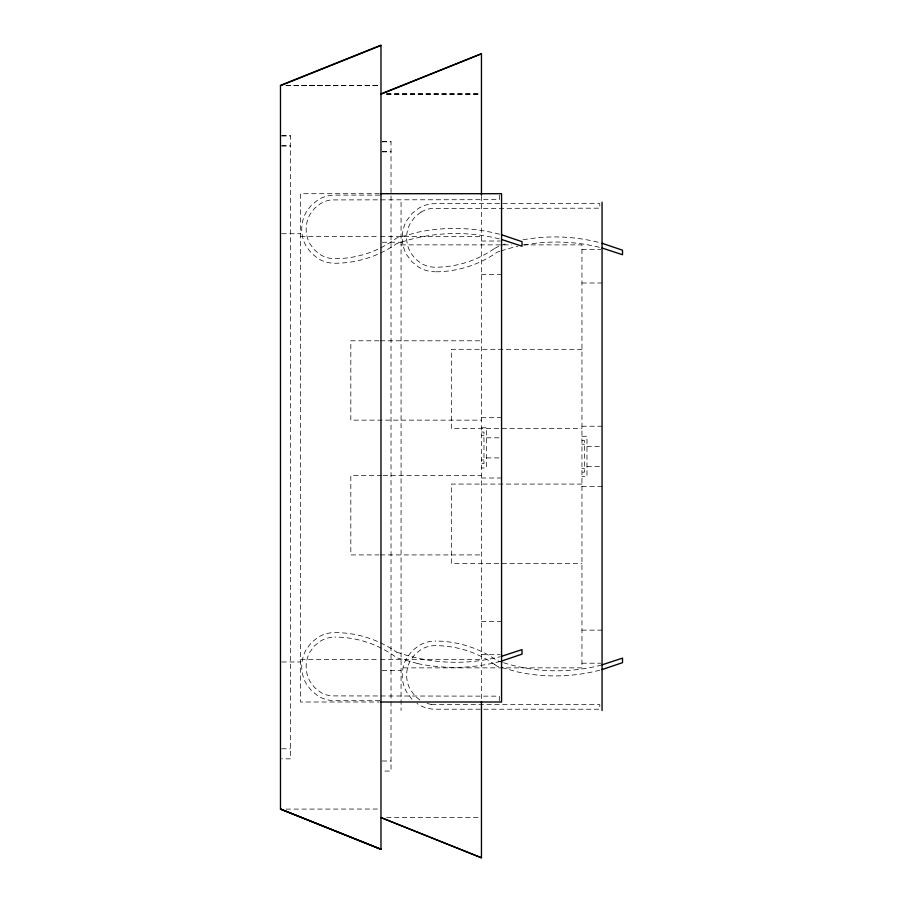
<?xml version="1.0" encoding="UTF-8"?>
<svg xmlns="http://www.w3.org/2000/svg" width="903" height="903" viewBox="0 0 903 903"><rect width="100%" height="100%" fill="white"/><g stroke="black" fill="none" stroke-linecap="round" stroke-linejoin="round"><path stroke-width="0.68" stroke-dasharray="4.51 3.39" d="M494.72 248.393L499.765 245.751M420.956 212.149L415.019 216.833L410.47 222.951A30.239 30.239 0 0 0 410.481 252.456L415.019 258.574L420.956 263.258A28.061 28.061 0 0 0 435.336 267.22A103.698 103.698 0 0 0 494.697 248.359M499.754 251.35L497.203 252.151A108.078 108.078 0 0 1 435.269 271.814M501.03 250.944L507.43 248.912A178.501 178.501 0 0 1 517.791 246.271M501.041 245.356L507.452 243.392M286.07 85.379L379.576 85.379M286.07 85.514L379.576 85.514M286.07 85.683L379.576 85.683M386.552 93.901L480.069 93.901M386.552 94.025L480.069 94.025M386.552 94.194L480.069 94.194M281.736 135.755L290.529 135.755L290.529 758.847L281.736 758.847M281.736 135.924L290.529 135.924M382.229 141.568L391.022 141.568L391.022 771.06L382.229 771.06M382.229 141.827L391.022 141.827M281.736 145.801L290.529 145.801M281.736 145.97L290.529 145.97M382.229 151.614L391.022 151.614M382.229 151.885L391.022 151.885M379.283 193.705L300.586 193.705L300.586 702.003L379.283 702.003M379.779 195.116L334.776 195.116A32.294 32.294 0 0 0 318.262 199.687L311.411 205.094L306.162 212.149A34.912 34.912 0 0 0 306.173 246.214L311.411 253.269L318.262 258.687A32.294 32.294 0 0 0 334.776 263.258A108.078 108.078 0 0 0 396.688 243.607L406.937 240.401A178.501 178.501 0 0 1 500.352 239.148M281.826 233.719L300.586 233.719M300.586 236.372L379.102 236.372M380.502 236.372L481.457 236.372M481.457 241.022L500.217 241.022M382.319 242.241L401.067 242.241M401.067 244.882L511.843 244.882M523.063 244.882L581.95 244.882L581.95 667.859L401.067 667.859M581.95 249.533L600.709 249.533M481.457 274.489L501.56 274.489M581.95 283.011L602.053 283.011M378.921 340.792L350.827 340.792L350.827 420.143L481.457 420.143M380.321 340.792L481.457 340.792M581.95 349.303L451.319 349.303L451.319 428.665L581.95 428.665M481.457 417.705L501.56 417.705M581.95 426.227L602.053 426.227M481.457 427.751L486.491 427.751L486.491 467.946L481.457 467.946M481.457 432.04L483.974 432.04L483.974 463.657L481.457 463.657M481.457 435.72L483.974 435.72M581.95 436.273L586.973 436.273L586.973 476.468L581.95 476.468M486.491 437.808L501.56 437.808M581.95 440.562L584.467 440.562L584.467 472.179L581.95 472.179M581.95 444.242L584.467 444.242M586.973 446.33L602.053 446.33M486.491 457.9L501.56 457.9M481.457 459.988L483.974 459.988M586.973 466.411L602.053 466.411M581.95 468.499L584.467 468.499M381.732 475.565L350.827 475.565L350.827 554.916L378.921 554.916M383.132 475.565L481.457 475.565M481.457 478.003L501.56 478.003M581.95 484.076L451.319 484.076L451.319 563.438L581.95 563.438M581.95 486.514L602.053 486.514M380.321 554.916L481.457 554.916M481.457 621.614L501.56 621.614M581.95 630.125L602.053 630.125M481.457 654.686L500.217 654.686M300.586 659.337L379.102 659.337M380.502 659.337L481.457 659.337M281.826 661.978L300.586 661.978M581.95 663.208L600.709 663.208M382.319 670.5L401.067 670.5M379.779 700.694L334.776 700.694A32.294 32.294 0 0 1 318.262 696.123L311.411 690.716L306.162 683.661A34.912 34.912 0 0 1 306.173 649.607L311.411 642.541L318.262 637.134A32.294 32.294 0 0 1 334.776 632.563A108.078 108.078 0 0 1 396.688 652.214M281.736 748.779L290.529 748.79M382.229 760.992L391.022 761.015M286.07 809.111L379.576 809.032M386.552 817.542L480.069 817.542M431.532 704.408L599.806 704.667L599.806 709.216L435.269 709.216A32.294 32.294 0 0 1 418.744 704.645L416.949 703.414M417.344 663.479L396.71 657.79L394.239 655.939A103.698 103.698 0 0 0 334.855 637.066M502.316 662.317L497.203 660.691A108.078 108.078 0 0 0 435.269 641.028M503.592 662.723L507.43 663.931A178.501 178.501 0 0 0 600.845 665.184M396.71 652.18L406.937 655.42A178.501 178.501 0 0 0 500.352 656.673M419.918 699.994L415.019 696.021L410.47 689.903A30.239 30.239 0 0 1 410.481 660.398L415.019 654.28L420.956 649.584A28.061 28.061 0 0 1 435.336 645.622A103.698 103.698 0 0 1 494.697 664.495M494.72 664.45L497.203 666.312L517.837 672.001A178.343 178.343 0 0 0 600.879 669.891M411.903 699.238L406.655 692.183A34.912 34.912 0 0 1 406.666 658.118L411.903 651.063L418.744 645.645A32.294 32.294 0 0 1 435.269 641.074M499.314 195.116L499.314 199.665L331.04 199.924A28.061 28.061 0 0 0 320.463 203.626L314.537 208.311L309.989 214.429A30.239 30.239 0 0 0 310 243.934L314.537 250.052L320.463 254.748A28.061 28.061 0 0 0 334.855 258.709A103.698 103.698 0 0 0 394.205 239.837L396.71 238.02L417.344 232.342A178.343 178.343 0 0 1 500.386 234.441M499.314 700.694L499.314 696.157L331.04 695.897A28.061 28.061 0 0 1 320.463 692.195L314.537 687.499L309.989 681.393A30.239 30.239 0 0 1 310 651.876L314.537 645.758L320.463 641.074A28.061 28.061 0 0 1 334.855 637.112M481.457 196.402L481.457 700.107M401.067 202.216L401.067 710.526M500.386 661.368A178.343 178.343 0 0 1 417.344 663.502M431.532 704.408A28.061 28.061 0 0 1 424.308 702.421M420.956 212.149A28.061 28.061 0 0 1 431.532 208.435L599.806 208.175L599.806 203.638L435.269 203.638A32.294 32.294 0 0 0 418.744 208.209L411.903 213.616L406.655 220.671A34.912 34.912 0 0 0 406.666 254.725L411.903 261.791L418.744 267.209A32.294 32.294 0 0 0 435.269 271.769M524.316 244.95A178.501 178.501 0 0 1 600.845 247.67M523.063 239.803A178.343 178.343 0 0 1 600.879 242.963"/><path stroke-width="1.35" d="M280.483 85.683L380.976 45.489M380.976 93.901L481.457 53.672L481.457 195.172M380.976 94.194L481.457 53.83M501.673 661.019L522.024 654.144L522.024 649.596L501.639 656.3M602.166 669.541L622.517 662.655L622.517 658.118L602.12 664.822M380.694 193.705L501.56 193.705L501.56 702.003L380.694 702.003M602.12 248.032L622.517 254.736L622.517 250.199L602.166 243.313M501.639 239.509L522.024 246.214L522.024 241.677L501.673 234.791M380.976 817.542L481.457 857.737M280.483 809.111L280.483 85.379L380.976 45.15L380.976 849.328L280.483 809.088L380.976 849.226M380.976 817.599L481.457 857.85L481.457 701.462M280.483 809.032L380.976 849.328M602.053 202.216L602.053 710.526"/></g></svg>
